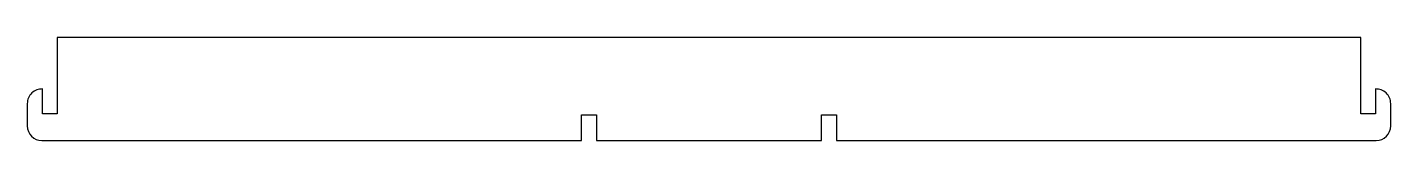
# Model space of a CAD drawing. Header units: millimetres. Extents: x -133 to 133, y -39 to -19.
import ezdxf

# ---------------------------------------------------------------- set-up
doc = ezdxf.new("R2010")
doc.units = ezdxf.units.MM
doc.layers.get('0').update_dxf_attribs({"linetype": 'CONTINUOUS'})

msp = doc.modelspace()

# ---------------------------------------------------------------- linework, layer by layer
msp.add_lwpolyline([(-24.85, -39.05), (-24.85, -34.05), (-21.98, -34.05), (-21.98, -39.05), (21.98, -39.05), (21.98, -34.05), (24.85, -34.05), (24.85, -39.05), (130.18, -39.05, 0.414214), (133, -36.23), (133, -31.88, 0.42986), (130.03, -29.05), (130.03, -33.9), (127.15, -33.9), (127.15, -19.05), (-127.15, -19.05), (-127.15, -33.9), (-130.03, -33.9), (-130.03, -29.05, 0.42986), (-133, -31.88), (-133, -36.23, 0.414214), (-130.18, -39.05)], format="xyb", close=True)

doc.saveas('drawing.dxf')
